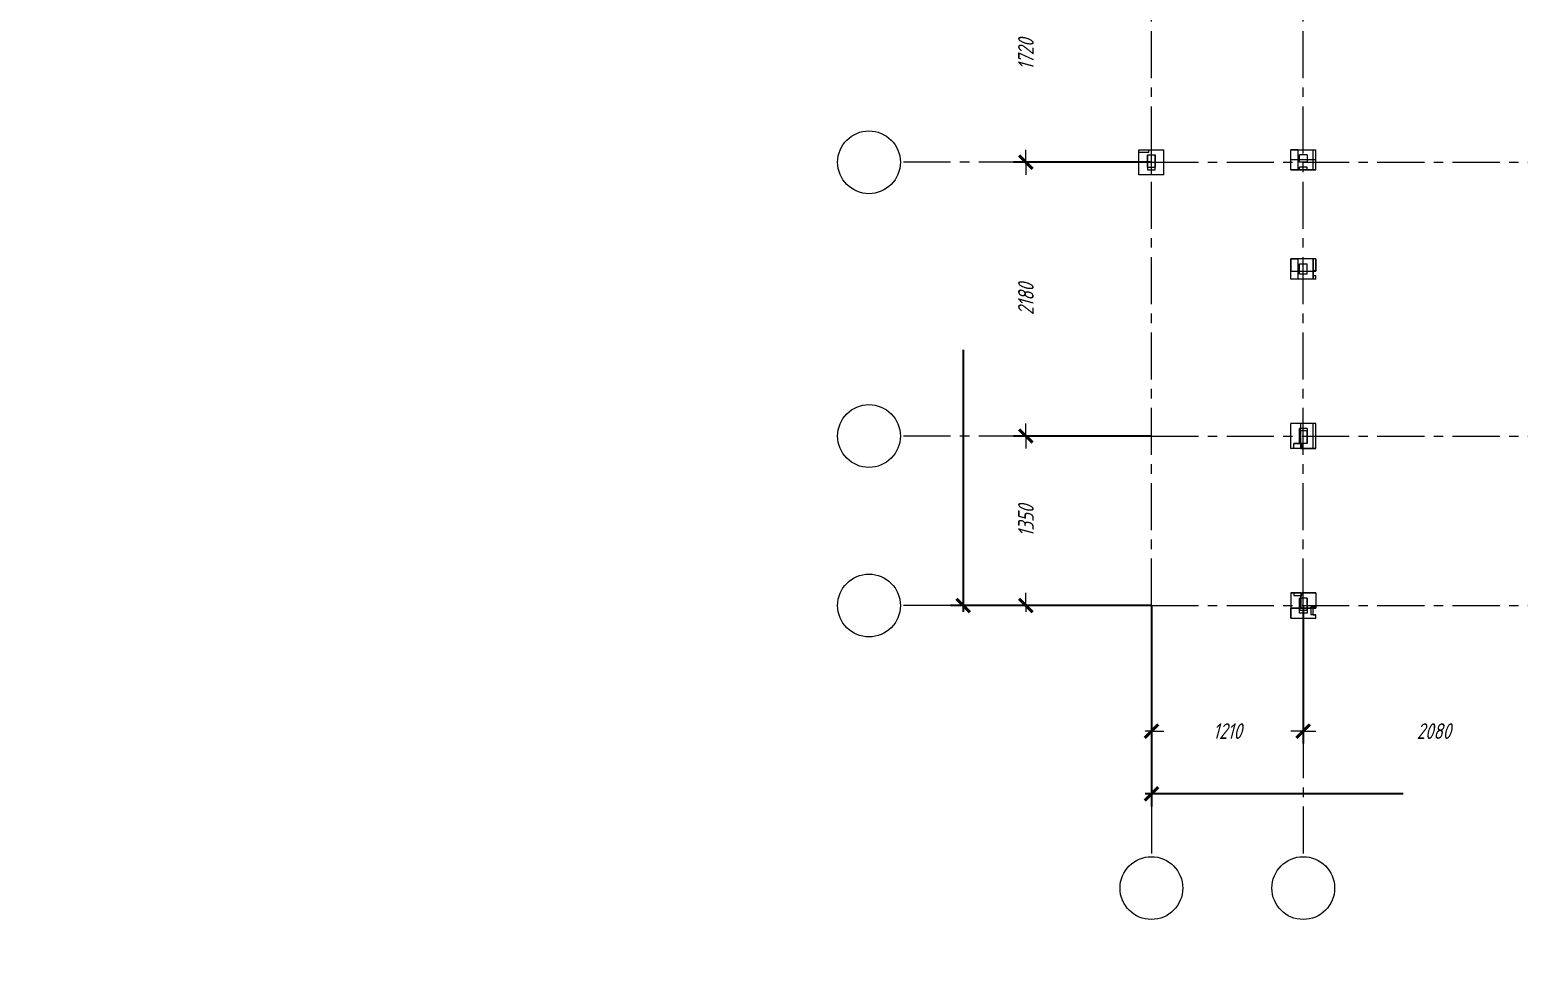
# Model space of a CAD drawing. Header units: millimetres. Extents: x 0 to 10920, y 0 to 297.
# Drawn here: x 2837.2 to 3074.4, y 0 to 150.1 of the extents above; entities that cross this region are included whole.
import ezdxf

# ---------------------------------------------------------------- set-up
doc = ezdxf.new("R2010")
doc.units = ezdxf.units.MM
for name, pattern in [('K5LT_AXLED', [12, 7.5, -1.5, 1.5, -1.5]), ('K5LT_BASIC', [0]), ('K5LT_THIN', [0])]:
    doc.linetypes.add(name, pattern=pattern)
doc.layers.add('Системный слой', color=7, linetype='Continuous')
doc.styles.add('KDIMTEXTSTYLE', font='GOST_AU.SHX', dxfattribs={"width": 0.96, "oblique": 15, "height": 5})
doc.styles.add('KTEXTSTYLE', font='GOST_AU.SHX', dxfattribs={"width": 0.96, "height": 5})
doc.dimstyles.new('KDIMSTYLE (0.02)', dxfattribs={"dimtxt": 5, "dimasz": 1, "dimexe": 2, "dimexo": 0, "dimgap": 1, "dimtad": 1, "dimlfac": 50, "dimtxsty": 'KDIMTEXTSTYLE', "dimsah": 1, "dimcen": 0, "dimdle": 1, "dimadec": 0, "dimazin": 0, "dimtfac": 0.667, "dimtmove": 0, "dimatfit": 3, "dimfxl": 0, "dimtvp": 1, "dimtolj": 1, "dimtzin": 0, "dimarcsym": 0})

# ---------------------------------------------------------------- blocks, each defined once
blk = doc.blocks.new('U263')
at = {"layer": 'Системный слой', "color": 30, "linetype": 'K5LT_AXLED', "lineweight": 18}
for p, q in [((2995.91, 58.4), (2975.91, 58.4)), ((3015.91, 58.4), (2995.91, 58.4)), ((3015.91, 58.4), (3206.51, 58.4))]:
    blk.add_line(p, q, dxfattribs=at)
at = {"layer": 'Системный слой', "color": 7, "linetype": 'K5LT_THIN', "lineweight": 18}
blk.add_arc((2970.91, 58.4), 5, 0, 360, dxfattribs=at)
blk = doc.blocks.new('U264')
at = {"layer": 'Системный слой', "color": 30, "linetype": 'K5LT_AXLED', "lineweight": 18}
for p, q in [((2995.91, 85.4), (2975.91, 85.4)), ((3015.91, 85.4), (2995.91, 85.4)), ((3015.91, 85.4), (3206.51, 85.4))]:
    blk.add_line(p, q, dxfattribs=at)
at = {"layer": 'Системный слой', "color": 7, "linetype": 'K5LT_THIN', "lineweight": 18}
blk.add_arc((2970.91, 85.4), 5, 0, 360, dxfattribs=at)
blk = doc.blocks.new('U265')
at = {"layer": 'Системный слой', "color": 30, "linetype": 'K5LT_AXLED', "lineweight": 18}
for p, q in [((2995.91, 129), (2975.91, 129)), ((3015.91, 129), (2995.91, 129)), ((3015.91, 129), (3206.51, 129))]:
    blk.add_line(p, q, dxfattribs=at)
at = {"layer": 'Системный слой', "color": 7, "linetype": 'K5LT_THIN', "lineweight": 18}
blk.add_arc((2970.91, 129), 5, 0, 360, dxfattribs=at)
blk = doc.blocks.new('U270')
at = {"layer": 'Системный слой', "color": 30, "linetype": 'K5LT_AXLED', "lineweight": 18}
for p, q in [((3015.91, 58.4), (3015.91, 250.2)), ((3015.91, 58.4), (3015.91, 38.4)), ((3015.91, 38.4), (3015.91, 18.4))]:
    blk.add_line(p, q, dxfattribs=at)
at = {"layer": 'Системный слой', "color": 7, "linetype": 'K5LT_THIN', "lineweight": 18}
blk.add_arc((3015.91, 13.4), 5, 0, 360, dxfattribs=at)
blk = doc.blocks.new('U271')
at = {"layer": 'Системный слой', "color": 30, "linetype": 'K5LT_AXLED', "lineweight": 18}
for p, q in [((3040.11, 58.4), (3040.11, 250.2)), ((3040.11, 58.4), (3040.11, 38.4)), ((3040.11, 38.4), (3040.11, 18.4))]:
    blk.add_line(p, q, dxfattribs=at)
at = {"layer": 'Системный слой', "color": 7, "linetype": 'K5LT_THIN', "lineweight": 18}
blk.add_arc((3040.11, 13.4), 5, 0, 360, dxfattribs=at)
blk = doc.blocks.new('U262')
at = {"layer": 'Системный слой'}
for name in ['U270', 'U271', 'U265', 'U264', 'U263']:
    blk.add_blockref(name, (0, 0), dxfattribs=at)
blk = doc.blocks.new('U284')
at = {"layer": 'Системный слой', "color": 7, "linetype": 'K5LT_THIN', "lineweight": 18}
for p, q in [((3013.91, 127), (3013.91, 131)), ((3013.91, 131), (3015.91, 131)), ((3013.91, 131), (3017.91, 131)), ((3013.91, 127), (3013.91, 130.6)), ((3013.91, 130.6), (3015.51, 130.6)), ((3015.51, 130.6), (3015.51, 131)), ((3015.51, 131), (3015.91, 131)), ((3015.51, 131), (3017.91, 131)), ((3015.91, 127), (3015.91, 131)), ((3017.91, 127), (3017.91, 131)), ((3038.11, 127.8), (3038.11, 131)), ((3039.31, 131), (3038.11, 131)), ((3038.11, 131), (3042.11, 131)), ((3039.31, 127.8), (3039.31, 131)), ((3039.31, 131), (3041.71, 131)), ((3041.71, 127.8), (3041.71, 131)), ((3041.71, 131), (3042.11, 131)), ((3042.11, 127.8), (3042.11, 131)), ((3013.91, 127), (3013.91, 129)), ((3013.91, 129), (3017.91, 129)), ((3015.31, 128.2), (3015.31, 130.2)), ((3015.31, 130.2), (3016.51, 130.2)), ((3015.31, 130.2), (3015.31, 127.8)), ((3015.31, 128.2), (3016.51, 128.2)), ((3016.51, 130.2), (3016.51, 128.2)), ((3016.51, 127.8), (3016.51, 130.2)), ((3017.91, 127), (3017.91, 129)), ((3038.11, 127.8), (3038.11, 129.4)), ((3042.11, 129.4), (3038.11, 129.4)), ((3040.71, 130.2), (3039.51, 130.2)), ((3039.51, 129), (3039.51, 130.2)), ((3040.71, 129), (3039.51, 129)), ((3039.51, 127.8), (3039.51, 128.2)), ((3040.71, 128.2), (3039.51, 128.2)), ((3040.71, 130.2), (3040.71, 129)), ((3040.71, 127.8), (3040.71, 128.2)), ((3042.11, 127.8), (3042.11, 129.4)), ((3017.91, 127), (3013.91, 127)), ((3015.91, 127), (3013.91, 127)), ((3015.31, 127.8), (3016.51, 127.8)), ((3042.11, 127.8), (3038.11, 127.8)), ((3038.11, 127.8), (3039.31, 127.8)), ((3039.31, 127.8), (3041.71, 127.8)), ((3039.51, 127.8), (3040.71, 127.8)), ((3041.71, 127.8), (3042.11, 127.8)), ((3042.11, 113.6), (3038.11, 113.6)), ((3038.11, 110.4), (3038.11, 113.6)), ((3038.11, 113.6), (3039.31, 113.6)), ((3038.11, 113.6), (3038.11, 111.6)), ((3041.71, 111.6), (3038.11, 111.6)), ((3038.11, 110.4), (3038.11, 111.6)), ((3039.31, 111.6), (3038.11, 111.6)), ((3041.71, 113.6), (3039.31, 113.6)), ((3039.31, 110.4), (3039.31, 113.6)), ((3039.31, 111.6), (3039.31, 113.6)), ((3041.71, 111.6), (3039.31, 111.6)), ((3039.31, 110.4), (3039.31, 111.6)), ((3039.51, 111.2), (3039.51, 112.8)), ((3039.51, 112.8), (3040.71, 112.8)), ((3040.71, 111.2), (3040.71, 112.8)), ((3042.11, 113.6), (3041.71, 113.6)), ((3041.71, 113.6), (3041.71, 111.6)), ((3041.71, 110.4), (3041.71, 113.6)), ((3042.11, 111.72), (3041.71, 111.72)), ((3041.71, 111.72), (3041.71, 111.6)), ((3041.71, 111.72), (3041.71, 110.92)), ((3042.11, 111.6), (3041.71, 111.6)), ((3041.71, 111.6), (3041.71, 110.92)), ((3041.71, 111.6), (3041.71, 110.4)), ((3042.11, 111.6), (3042.11, 113.6)), ((3042.11, 113.6), (3042.11, 111.72)), ((3042.11, 111.6), (3042.11, 111.72)), ((3042.11, 110.4), (3038.11, 110.4)), ((3041.71, 110.4), (3039.31, 110.4)), ((3040.71, 111.2), (3039.51, 111.2)), ((3042.11, 110.92), (3041.71, 110.92)), ((3042.11, 110.4), (3042.11, 110.92)), ((3038.11, 83.4), (3038.11, 87.4)), ((3042.11, 87.4), (3038.11, 87.4)), ((3039.71, 87.4), (3038.11, 87.4)), ((3040.71, 86.6), (3039.51, 86.6)), ((3039.51, 84.2), (3039.51, 86.6)), ((3040.71, 86.2), (3039.51, 86.2)), ((3039.51, 86.2), (3039.51, 84.2)), ((3039.71, 83.4), (3039.71, 87.4)), ((3039.71, 84.2), (3039.71, 87.4)), ((3040.71, 86.6), (3040.71, 84.2)), ((3040.71, 84.2), (3040.71, 86.2)), ((3041.71, 83.4), (3041.71, 87.4)), ((3042.11, 87.4), (3041.71, 87.4)), ((3042.11, 83.4), (3042.11, 87.4)), ((3038.63, 83.4), (3038.11, 83.4)), ((3039.71, 83.4), (3038.11, 83.4)), ((3042.11, 83.4), (3038.11, 83.4)), ((3038.63, 83.4), (3038.63, 84.2)), ((3038.63, 84.2), (3039.71, 84.2)), ((3039.51, 84.2), (3038.63, 84.2)), ((3040.71, 84.2), (3039.51, 84.2)), ((3039.71, 83.4), (3039.71, 84.2)), ((3039.87, 84.2), (3039.71, 84.2)), ((3039.71, 83.4), (3039.87, 83.4)), ((3039.87, 83.4), (3039.87, 84.2)), ((3040.71, 84.2), (3039.87, 84.2)), ((3039.87, 83.4), (3042.11, 83.4)), ((3042.11, 83.4), (3041.71, 83.4)), ((3039.71, 60.4), (3038.11, 60.4)), ((3038.11, 60.4), (3038.11, 56.4)), ((3038.11, 60.4), (3042.11, 60.4)), ((3038.11, 60.4), (3038.63, 60.4)), ((3038.63, 60.4), (3038.63, 60)), ((3038.63, 60), (3039.71, 60)), ((3038.63, 60), (3039.87, 60)), ((3040.71, 59.6), (3039.51, 59.6)), ((3039.51, 57.2), (3039.51, 59.6)), ((3039.51, 59.6), (3039.51, 57.6)), ((3039.71, 60.4), (3039.71, 60)), ((3039.71, 60.4), (3039.87, 60.4)), ((3039.71, 60.4), (3039.71, 58)), ((3039.87, 60), (3039.71, 60)), ((3039.71, 58), (3039.71, 60)), ((3042.11, 60.4), (3039.87, 60.4)), ((3039.87, 60.4), (3039.87, 60)), ((3040.71, 59.6), (3040.71, 57.2)), ((3040.71, 57.6), (3040.71, 59.6)), ((3042.11, 60.4), (3042.11, 58.16)), ((3041.71, 58), (3038.11, 58)), ((3038.11, 56.4), (3038.11, 58)), ((3038.11, 58), (3041.31, 58)), ((3040.71, 57.6), (3039.51, 57.6)), ((3040.71, 57.2), (3039.51, 57.2)), ((3041.71, 58), (3039.71, 58)), ((3039.71, 58), (3041.31, 58)), ((3041.31, 58), (3041.31, 58.16)), ((3042.11, 58.16), (3041.31, 58.16)), ((3042.11, 58), (3041.31, 58)), ((3041.31, 58), (3041.31, 56.92)), ((3041.71, 56.92), (3041.71, 58.16)), ((3041.71, 58.16), (3042.11, 58.16)), ((3041.71, 58.16), (3041.71, 58)), ((3041.71, 56.92), (3041.71, 58)), ((3041.71, 58), (3042.11, 58)), ((3042.11, 58.16), (3042.11, 58)), ((3038.11, 56.4), (3042.11, 56.4)), ((3042.11, 56.92), (3041.31, 56.92)), ((3041.71, 56.92), (3042.11, 56.92)), ((3042.11, 56.4), (3042.11, 56.92))]:
    blk.add_line(p, q, dxfattribs=at)
blk = doc.blocks.new('KDIMARROW_03')
at = {"layer": 'Системный слой', "color": 0, "linetype": 'K5LT_BASIC', "lineweight": 40}
blk.add_line((-1.06, -1.06), (1.06, 1.06), dxfattribs=at)
at = {"layer": 'Системный слой', "color": 0, "linetype": 'K5LT_THIN', "lineweight": 18}
for q in [(-1, 0), (2, 0)]:
    blk.add_line((0, 0), q, dxfattribs=at)

msp = doc.modelspace()

# ---------------------------------------------------------------- block references
at = {"layer": 'Системный слой'}
for name in ['U262', 'U284']:
    msp.add_blockref(name, (0, 0), dxfattribs=at)

# ---------------------------------------------------------------- dimensions: what is measured, and where the dimension line sits
at = {"layer": 'Системный слой', "color": 7}
for base, p1, p2, location in [((2985.91417, 58.40197), (3015.91417, 250.20197), (3015.91417, 58.40197), (2985.91417, 154.30197)), ((2995.91417, 129.00197), (3015.91417, 163.40197), (3015.91417, 129.00197), (2995.91417, 146.20197)), ((2995.91417, 85.40197), (3015.91417, 129.00197), (3015.91417, 85.40197), (2995.91417, 107.20197)), ((2995.91417, 58.40197), (3015.91417, 85.40197), (3015.91417, 58.40197), (2995.91417, 71.90197))]:
    msp.add_linear_dim(base=base, p1=p1, p2=p2, angle=90, location=location, dimstyle='KDIMSTYLE (0.02)', override={"dimexo": 0, "dimpost": '\\H2.5;\\W0.965;\\Q15;<>', "dimblk1": 'KDIMARROW_03', "dimblk2": 'KDIMARROW_03', "dimse1": 0, "dimse2": 0, "dimclrt": 7, "dimtolj": 1}, dxfattribs=at).render()
for base, p1, p2, location in [((3015.91417, 38.40197), (3040.11417, 58.40197), (3015.91417, 58.40197), (3028.01417, 38.40197)), ((3015.91417, 28.40197), (3206.51417, 58.40197), (3015.91417, 58.40197), (3111.21417, 28.40197)), ((3040.11417, 38.40197), (3081.71417, 58.40197), (3040.11417, 58.40197), (3060.91417, 38.40197))]:
    msp.add_linear_dim(base=base, p1=p1, p2=p2, location=location, dimstyle='KDIMSTYLE (0.02)', override={"dimexo": 0, "dimpost": '\\H2.5;\\W0.965;\\Q15;<>', "dimblk1": 'KDIMARROW_03', "dimblk2": 'KDIMARROW_03', "dimse1": 0, "dimse2": 0, "dimclrt": 7, "dimtolj": 1}, dxfattribs=at).render()

doc.saveas('drawing.dxf')
